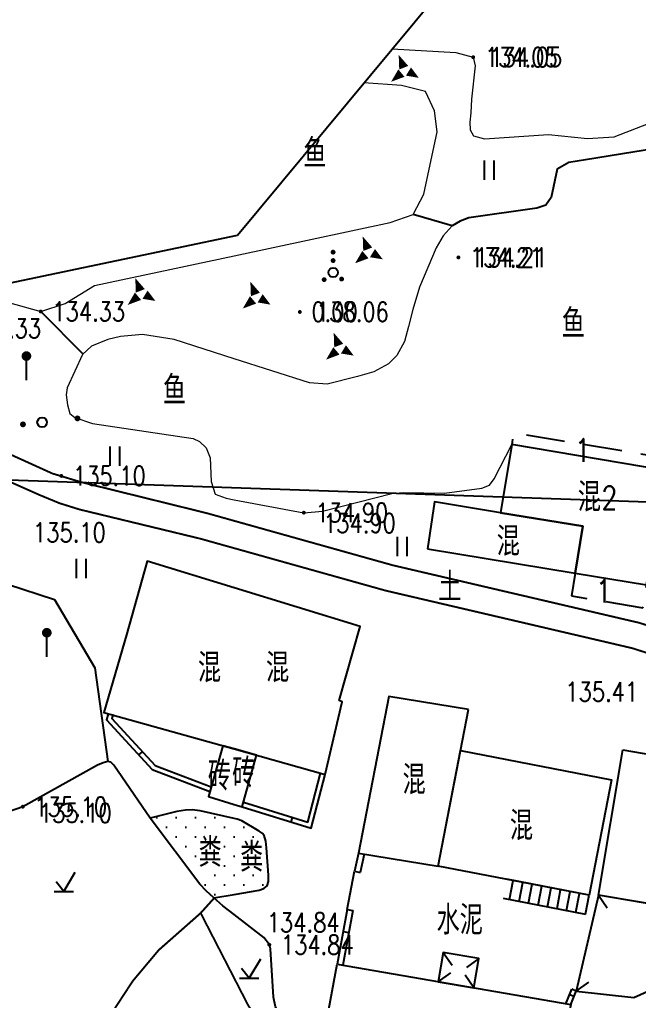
# Model space of a CAD drawing. Extents: x 529262 to 576451, y 2694391 to 2717535.
# Drawn here: x 567353.9 to 567385.9, y 2709620.1 to 2709670.9 of the extents above; entities that cross this region are included whole.
import ezdxf
from ezdxf.enums import TextEntityAlignment as Align
from ezdxf.xclip import XClip

# ---------------------------------------------------------------- set-up
doc = ezdxf.new("R2010")
doc.units = 0
doc.header["$XCLIPFRAME"] = 0
doc.linetypes.add('X2', pattern=[10, 8, -2])
doc.linetypes.add('X5', pattern=[3, 2, -1])
for name, color, linetype in [('DLDW', 8, 'Continuous'), ('DLSS', 4, 'Continuous'), ('DMTZ', 8, 'Continuous'), ('GCD', 8, 'Continuous'), ('JMD', 8, 'Continuous'), ('PP-COM', 7, 'Continuous'), ('RD-中线', 40, 'Continuous'), ('RD-红线', 7, 'Continuous'), ('ZBTZ', 8, 'Continuous'), ('ZJ', 7, 'Continuous')]:
    doc.layers.add(name, color=color, linetype=linetype)
doc.layers.add('SXSS', color=5, linetype='Continuous', lineweight=0)
doc.styles.add('HZ', font='rs.shx', dxfattribs={"width": 0.8, "bigfont": 'hztxt.shx'})
doc.linetypes.add('10421', pattern='A,2,[150,AAA.SHX,S=0.5,R=0,X=0,Y=0.5],1e-11', length=2)
doc.linetypes.add('10422', pattern='A,0.75,[150,AAA.SHX,S=0.5,R=0,X=0,Y=0.5],1.5,[177,AAA.SHX,S=1,R=0,X=0,Y=0.4],0.75', length=3)
doc.linetypes.add('1161', pattern='A,0,[149,AAA.SHX,S=0.15,R=0,X=0,Y=0],-1.6', length=1.6)
pattern_1 = [(0, (114.99765, 2.56804), (0.5, 0.5), [0, -1]), (0, (115.49765, 3.06804), (0.5, 0.5), [0, -1])]

# ---------------------------------------------------------------- blocks, each defined once
blk = doc.blocks.new('A$C19FD0107')
at = {"layer": 'RD-中线', "color": 8, "linetype": 'Continuous', "flags": 128}
for points in [[(-4490.734, 14139.438, 0), (-4490.29, 14139.417)], [(-3818.251, 14086.168, 0), (-3817.74, 14086.169)]]:
    blk.add_lwpolyline(points, format="xyb", dxfattribs=at)
at = {"layer": 'RD-红线', "color": 8, "linetype": 'Continuous', "flags": 128}
blk.add_lwpolyline([(-3455.572, 15234.505), (-3487.051, 15240.801, 0.040764), (-3611.555, 15255.299), (-3713.858, 15258.824)], format="xyb", dxfattribs=at)
blk = doc.blocks.new('GC200')
at = {"linetype": 'Continuous', "const_width": 0.2, "flags": 128}
blk.add_lwpolyline([(-0.1, 0, 1), (0.1, 0, 1)], format="xyb", close=True, dxfattribs=at)
blk = doc.blocks.new('gc121')
at = {"color": 8}
for p, q in [((-0.5, -1), (-0.5, 1)), ((0.5, -1), (0.5, 1))]:
    blk.add_line(p, q, dxfattribs=at)
blk = doc.blocks.new('gc123')
at = {"color": 8}
for p, q in [((0, 0), (1.2, 2)), ((-1, 0), (1, 0)), ((0, 0), (-0.8, 1))]:
    blk.add_line(p, q, dxfattribs=at)
blk = doc.blocks.new('gc165')
at = {"color": 8}
blk.add_line((0, 0), (0, 2), dxfattribs=at)
at = {"color": 8, "const_width": 0.5}
blk.add_lwpolyline([(-0.25, 2.5, 1), (0.25, 2.5, 1)], format="xyb", close=True, dxfattribs=at)
blk = doc.blocks.new('gc253')
at = {"color": 8, "const_width": 0.3}
blk.add_lwpolyline([(-0.15, 0, 1), (0.15, 0, 1)], format="xyb", close=True, dxfattribs=at)
blk = doc.blocks.new('gc170')
at = {"color": 8, "linetype": 'Continuous'}
blk.add_circle((0, 0), 0.5, dxfattribs=at)
blk = doc.blocks.new('gc087')
at = {"color": 8}
for points in [[(-0.62, 1.71, 0, 1, 0), (-0.1, 0.39, 1, 1, 0)], [(-1.41, -1.07, 0, 1, 0), (-0.34, -0.17, 1, 1, 0)], [(0.39, -0.01, 1, 0, 0), (1.46, -0.66, 1, 0, 0)]]:
    blk.add_lwpolyline(points, format="xyseb", dxfattribs=at)
blk = doc.blocks.new('gc160')
at = {"color": 8, "const_width": 0.25}
for points in [[(1.58, 3.35, 1), (1.83, 3.35, 1)], [(1.58, 2.48, 1), (1.83, 2.48, 1)], [(0.65, 0.5, 1), (0.9, 0.5, 1)], [(2.46, 0.56, 1), (2.71, 0.56, 1)]]:
    blk.add_lwpolyline(points, format="xyb", close=True, dxfattribs=at)
at = {"color": 8}
blk.add_circle((1.71, 1.24), 0.5, dxfattribs=at)

msp = doc.modelspace()

# ---------------------------------------------------------------- hatches: boundary and pattern name
at = {"layer": 'DLDW', "linetype": 'Continuous'}
h = msp.add_hatch(dxfattribs=at)
h.set_pattern_fill('1061', color=256, scale=0.5, style=0)
h.set_pattern_definition(pattern_1)
edge = h.paths.add_edge_path()
edge.add_line((567363.945, 2709625.403), (567366.303, 2709625.798))
edge.add_line((567366.303, 2709625.798), (567366.55, 2709625.887))
edge.add_line((567366.55, 2709625.887), (567366.712, 2709626.026))
edge.add_line((567366.712, 2709626.026), (567366.784, 2709626.252))
edge.add_line((567366.784, 2709626.252), (567366.791, 2709626.584))
edge.add_line((567366.791, 2709626.584), (567366.685, 2709627.989))
edge.add_line((567366.685, 2709627.989), (567366.649, 2709628.335))
edge.add_line((567366.649, 2709628.335), (567366.565, 2709628.633))
edge.add_line((567366.565, 2709628.633), (567366.458, 2709628.76))
edge.add_line((567366.458, 2709628.76), (567366.307, 2709628.864))
edge.add_line((567366.307, 2709628.864), (567365.407, 2709629.394))
edge.add_line((567365.407, 2709629.394), (567365.159, 2709629.486))
edge.add_line((567365.159, 2709629.486), (567363.248, 2709629.912))
edge.add_line((567363.248, 2709629.912), (567362.833, 2709629.962))
edge.add_line((567362.833, 2709629.962), (567362.484, 2709629.94))
edge.add_line((567362.484, 2709629.94), (567362.043, 2709629.878))
edge.add_line((567362.043, 2709629.878), (567360.651, 2709629.532))
h = msp.add_hatch(dxfattribs=at)
h.set_pattern_fill('1061', color=256, scale=0.5, style=0)
h.set_pattern_definition(pattern_1)
edge = h.paths.add_edge_path()
edge.add_line((567363.945, 2709625.403), (567366.303, 2709625.798))
edge.add_line((567366.303, 2709625.798), (567366.55, 2709625.887))
edge.add_line((567366.55, 2709625.887), (567366.712, 2709626.026))
edge.add_line((567366.712, 2709626.026), (567366.784, 2709626.252))
edge.add_line((567366.784, 2709626.252), (567366.791, 2709626.584))
edge.add_line((567366.791, 2709626.584), (567366.685, 2709627.989))
edge.add_line((567366.685, 2709627.989), (567366.649, 2709628.335))
edge.add_line((567366.649, 2709628.335), (567366.565, 2709628.633))
edge.add_line((567366.565, 2709628.633), (567366.458, 2709628.76))
edge.add_line((567366.458, 2709628.76), (567366.307, 2709628.864))
edge.add_line((567366.307, 2709628.864), (567365.407, 2709629.394))
edge.add_line((567365.407, 2709629.394), (567365.159, 2709629.486))
edge.add_line((567365.159, 2709629.486), (567363.248, 2709629.912))
edge.add_line((567363.248, 2709629.912), (567362.833, 2709629.962))
edge.add_line((567362.833, 2709629.962), (567362.484, 2709629.94))
edge.add_line((567362.484, 2709629.94), (567362.043, 2709629.878))
edge.add_line((567362.043, 2709629.878), (567360.651, 2709629.532))

# ---------------------------------------------------------------- linework, layer by layer
at = {"color": 8, "linetype": 'Continuous', "flags": 128}
msp.add_lwpolyline([(567209.956, 2709328.306), (567242.359, 2709376.873), (567237.386, 2709487.838), (567226.241, 2709566.338), (567250.471, 2709637.466), (567310.691, 2709648.291), (567365.176, 2709659.753), (567568.23, 2709904.38), (567652.452, 2709866.094), (567570.025, 2709683.533), (567490.632, 2709613.794), (567456.674, 2709542.126), (567415.71, 2709492.593), (567416.103, 2709370.575), (567398.267, 2709255.857), (567341.513, 2709220.051), (567319.6, 2709121.447), (567354.869, 2709007.157), (567377.977, 2708907.793), (567342.698, 2708646.362), (567189.906, 2708654.057), (567219.676, 2708986.987), (567146.446, 2709250.882)], dxfattribs=at)
at = {"layer": 'DLDW', "linetype": 'Continuous'}
for p, q in [((567364.998, 2709628.568), (567364.998, 2709628.568)), ((567364.998, 2709628.568), (567364.998, 2709628.568)), ((567364.998, 2709628.568), (567364.998, 2709628.568)), ((567364.998, 2709628.568), (567364.998, 2709628.568)), ((567365.498, 2709629.068), (567365.498, 2709629.068)), ((567365.498, 2709629.068), (567365.498, 2709629.068)), ((567365.498, 2709629.068), (567365.498, 2709629.068)), ((567365.498, 2709629.068), (567365.498, 2709629.068)), ((567365.998, 2709628.568), (567365.998, 2709628.568)), ((567365.998, 2709628.568), (567365.998, 2709628.568)), ((567365.998, 2709628.568), (567365.998, 2709628.568)), ((567365.998, 2709628.568), (567365.998, 2709628.568)), ((567365.498, 2709628.068), (567365.498, 2709628.068)), ((567365.498, 2709628.068), (567365.498, 2709628.068)), ((567365.498, 2709628.068), (567365.498, 2709628.068)), ((567365.498, 2709628.068), (567365.498, 2709628.068)), ((567366.498, 2709628.068), (567366.498, 2709628.068)), ((567366.498, 2709628.068), (567366.498, 2709628.068)), ((567366.498, 2709628.068), (567366.498, 2709628.068)), ((567366.498, 2709628.068), (567366.498, 2709628.068)), ((567364.998, 2709627.568), (567364.998, 2709627.568)), ((567364.998, 2709627.568), (567364.998, 2709627.568)), ((567364.998, 2709627.568), (567364.998, 2709627.568)), ((567364.998, 2709627.568), (567364.998, 2709627.568)), ((567365.998, 2709627.568), (567365.998, 2709627.568)), ((567365.998, 2709627.568), (567365.998, 2709627.568)), ((567365.998, 2709627.568), (567365.998, 2709627.568)), ((567365.998, 2709627.568), (567365.998, 2709627.568)), ((567365.498, 2709627.068), (567365.498, 2709627.068)), ((567365.498, 2709627.068), (567365.498, 2709627.068)), ((567365.498, 2709627.068), (567365.498, 2709627.068)), ((567365.498, 2709627.068), (567365.498, 2709627.068)), ((567366.498, 2709627.068), (567366.498, 2709627.068)), ((567366.498, 2709627.068), (567366.498, 2709627.068)), ((567366.498, 2709627.068), (567366.498, 2709627.068)), ((567366.498, 2709627.068), (567366.498, 2709627.068)), ((567364.998, 2709626.568), (567364.998, 2709626.568)), ((567364.998, 2709626.568), (567364.998, 2709626.568)), ((567364.998, 2709626.568), (567364.998, 2709626.568)), ((567364.998, 2709626.568), (567364.998, 2709626.568)), ((567365.998, 2709626.568), (567365.998, 2709626.568)), ((567365.998, 2709626.568), (567365.998, 2709626.568)), ((567365.998, 2709626.568), (567365.998, 2709626.568)), ((567365.998, 2709626.568), (567365.998, 2709626.568)), ((567365.498, 2709626.068), (567365.498, 2709626.068)), ((567365.498, 2709626.068), (567365.498, 2709626.068)), ((567365.498, 2709626.068), (567365.498, 2709626.068)), ((567365.498, 2709626.068), (567365.498, 2709626.068)), ((567366.498, 2709626.068), (567366.498, 2709626.068)), ((567366.498, 2709626.068), (567366.498, 2709626.068)), ((567366.498, 2709626.068), (567366.498, 2709626.068)), ((567366.498, 2709626.068), (567366.498, 2709626.068)), ((567364.998, 2709625.568), (567364.998, 2709625.568)), ((567364.998, 2709625.568), (567364.998, 2709625.568)), ((567364.998, 2709625.568), (567364.998, 2709625.568)), ((567364.998, 2709625.568), (567364.998, 2709625.568))]:
    msp.add_line(p, q, dxfattribs=at)
at = {"layer": 'DLDW', "linetype": 'Continuous', "elevation": 135.107, "flags": 128}
for points in [[(567364.998, 2709629.522), (567363.248, 2709629.912), (567362.833, 2709629.962), (567362.484, 2709629.94), (567362.043, 2709629.878), (567360.651, 2709629.532)], [(567364.998, 2709629.522), (567363.248, 2709629.912), (567362.833, 2709629.962), (567362.484, 2709629.94), (567362.043, 2709629.878), (567360.651, 2709629.532)], [(567364.998, 2709625.579), (567366.303, 2709625.798), (567366.55, 2709625.887), (567366.712, 2709626.026), (567366.784, 2709626.252), (567366.791, 2709626.584), (567366.685, 2709627.989), (567366.649, 2709628.335), (567366.565, 2709628.633), (567366.458, 2709628.76), (567366.307, 2709628.864), (567365.407, 2709629.394), (567365.159, 2709629.486), (567364.998, 2709629.522)], [(567364.998, 2709625.579), (567366.303, 2709625.798), (567366.55, 2709625.887), (567366.712, 2709626.026), (567366.784, 2709626.252), (567366.791, 2709626.584), (567366.685, 2709627.989), (567366.649, 2709628.335), (567366.565, 2709628.633), (567366.458, 2709628.76), (567366.307, 2709628.864), (567365.407, 2709629.394), (567365.159, 2709629.486), (567364.998, 2709629.522)], [(567363.945, 2709625.403), (567364.998, 2709625.579)], [(567363.945, 2709625.403), (567364.998, 2709625.579)]]:
    msp.add_lwpolyline(points, dxfattribs=at)
at = {"layer": 'DLSS', "linetype": 'X2', "const_width": 0.1, "flags": 128}
for points in [[(567338.82, 2709654.208), (567342.116, 2709653.402), (567342.662, 2709653.21), (567343.276, 2709652.984), (567355.592, 2709647.394), (567356.403, 2709647.151), (567357.056, 2709646.953), (567363.601, 2709645.336), (567364.998, 2709644.944)], [(567338.82, 2709654.208), (567342.116, 2709653.402), (567342.662, 2709653.21), (567343.276, 2709652.984), (567355.592, 2709647.394), (567356.403, 2709647.151), (567357.056, 2709646.953), (567363.601, 2709645.336), (567364.998, 2709644.944)], [(567364.998, 2709644.944), (567373.213, 2709642.641)], [(567364.998, 2709644.944), (567373.213, 2709642.641)]]:
    msp.add_lwpolyline(points, dxfattribs=at)
at = {"layer": 'DLSS', "linetype": 'Continuous', "const_width": 0.1, "flags": 128}
for points in [[(567335.72, 2709653.556), (567341.738, 2709652.081), (567342.219, 2709651.914), (567342.69, 2709651.714), (567354.937, 2709646.278), (567355.957, 2709645.856), (567356.997, 2709645.531), (567363.249, 2709644.017), (567364.998, 2709643.527)], [(567335.72, 2709653.556), (567341.738, 2709652.081), (567342.219, 2709651.914), (567342.69, 2709651.714), (567354.937, 2709646.278), (567355.957, 2709645.856), (567356.997, 2709645.531), (567363.249, 2709644.017), (567364.998, 2709643.527)], [(567364.998, 2709643.527), (567372.844, 2709641.327)], [(567364.998, 2709643.527), (567372.844, 2709641.327)]]:
    msp.add_lwpolyline(points, dxfattribs=at)
at = {"layer": 'DLSS', "linetype": 'X2', "const_width": 0.1, "elevation": 135.154, "flags": 128}
msp.add_lwpolyline([(567373.213, 2709642.641), (567385.991, 2709639.655), (567388.403, 2709638.88), (567391.203, 2709637.071), (567394.735, 2709635.478), (567400.347, 2709631.882), (567406.21, 2709628.842)], dxfattribs=at)
msp.add_lwpolyline([(567373.213, 2709642.641), (567385.991, 2709639.655), (567388.403, 2709638.88), (567391.203, 2709637.071), (567394.735, 2709635.478), (567400.347, 2709631.882), (567406.21, 2709628.842)], dxfattribs=at)
at = {"layer": 'DLSS', "linetype": 'Continuous', "const_width": 0.1, "elevation": 135.154, "flags": 128}
msp.add_lwpolyline([(567372.844, 2709641.327), (567385.627, 2709638.34), (567387.815, 2709637.637), (567390.549, 2709635.87), (567394.116, 2709634.261), (567399.632, 2709630.49), (567405.384, 2709627.564)], dxfattribs=at)
msp.add_lwpolyline([(567372.844, 2709641.327), (567385.627, 2709638.34), (567387.815, 2709637.637), (567390.549, 2709635.87), (567394.116, 2709634.261), (567399.632, 2709630.49), (567405.384, 2709627.564)], dxfattribs=at)
at = {"layer": 'DMTZ', "linetype": '10422', "flags": 128}
for points, elevation in [([(567392.447, 2709664.899), (567392.344, 2709664.971), (567392.114, 2709664.969), (567388.108, 2709664.453), (567383.201, 2709663.65), (567382.342, 2709663.513), (567381.743, 2709663.161), (567381.419, 2709661.701), (567381.154, 2709661.3), (567380.678, 2709661.143), (567377.156, 2709660.64), (567376.705, 2709660.474), (567376.289, 2709660.24)], 134.188), ([(567392.447, 2709664.899), (567392.344, 2709664.971), (567392.114, 2709664.969), (567388.108, 2709664.453), (567383.201, 2709663.65), (567382.342, 2709663.513), (567381.743, 2709663.161), (567381.419, 2709661.701), (567381.154, 2709661.3), (567380.678, 2709661.143), (567377.156, 2709660.64), (567376.705, 2709660.474), (567376.289, 2709660.24)], 134.188), ([(567364.998, 2709624.541), (567364.424, 2709624.982), (567363.945, 2709625.403), (567363.562, 2709625.761), (567363.226, 2709626.114), (567360.651, 2709629.532), (567358.766, 2709632.273), (567358.623, 2709632.434), (567358.459, 2709632.464)], 135.135), ([(567364.998, 2709624.541), (567364.424, 2709624.982), (567363.945, 2709625.403), (567363.562, 2709625.761), (567363.226, 2709626.114), (567360.651, 2709629.532), (567358.766, 2709632.273), (567358.623, 2709632.434), (567358.459, 2709632.464)], 135.135), ([(567366.827, 2709622.971), (567366.546, 2709623.349), (567364.998, 2709624.541)], 135.135), ([(567366.827, 2709622.971), (567366.546, 2709623.349), (567364.998, 2709624.541)], 135.135)]:
    msp.add_lwpolyline(points, dxfattribs=dict(at, elevation=elevation))
at = {"layer": 'DMTZ', "linetype": '10421', "flags": 128}
msp.add_lwpolyline([(567358.459, 2709632.464), (567358.212, 2709632.401), (567357.926, 2709632.278), (567354.056, 2709630.125), (567352.975, 2709629.737), (567351.89, 2709629.586), (567350.837, 2709629.702), (567348.101, 2709630.487), (567347.371, 2709630.526), (567347.014, 2709630.468), (567346.653, 2709630.291)], dxfattribs=at)
msp.add_lwpolyline([(567358.459, 2709632.464), (567358.212, 2709632.401), (567357.926, 2709632.278), (567354.056, 2709630.125), (567352.975, 2709629.737), (567351.89, 2709629.586), (567350.837, 2709629.702), (567348.101, 2709630.487), (567347.371, 2709630.526), (567347.014, 2709630.468), (567346.653, 2709630.291)], dxfattribs=at)
at = {"layer": 'DMTZ', "linetype": '10421', "elevation": 134.835, "flags": 128}
msp.add_lwpolyline([(567392.374, 2709623.641), (567389.999, 2709621.053), (567389.751, 2709620.883), (567387.326, 2709620.019), (567387.006, 2709619.859), (567386.834, 2709619.609), (567385.461, 2709616.514), (567385.23, 2709616.196), (567385.019, 2709616.012), (567379.992, 2709613.174), (567379.641, 2709613.061), (567379.2, 2709613.062), (567376.79, 2709613.511), (567376.463, 2709613.53), (567375.606, 2709613.493), (567373.546, 2709613.376), (567373.292, 2709613.398), (567373.055, 2709613.461), (567372.751, 2709613.63), (567371.703, 2709614.412), (567371.075, 2709615.064), (567370.924, 2709615.23), (567367.8, 2709618.742), (567367.51, 2709619.074), (567367.149, 2709619.755), (567367.046, 2709620.256), (567366.89, 2709622.764), (567366.827, 2709622.971)], dxfattribs=at)
msp.add_lwpolyline([(567392.374, 2709623.641), (567389.999, 2709621.053), (567389.751, 2709620.883), (567387.326, 2709620.019), (567387.006, 2709619.859), (567386.834, 2709619.609), (567385.461, 2709616.514), (567385.23, 2709616.196), (567385.019, 2709616.012), (567379.992, 2709613.174), (567379.641, 2709613.061), (567379.2, 2709613.062), (567376.79, 2709613.511), (567376.463, 2709613.53), (567375.606, 2709613.493), (567373.546, 2709613.376), (567373.292, 2709613.398), (567373.055, 2709613.461), (567372.751, 2709613.63), (567371.703, 2709614.412), (567371.075, 2709615.064), (567370.924, 2709615.23), (567367.8, 2709618.742), (567367.51, 2709619.074), (567367.149, 2709619.755), (567367.046, 2709620.256), (567366.89, 2709622.764), (567366.827, 2709622.971)], dxfattribs=at)
at = {"layer": 'JMD', "linetype": 'Continuous'}
for p, q in [((567358.486, 2709634.946), (567358.727, 2709634.879)), ((567358.486, 2709634.946), (567358.727, 2709634.879)), ((567360.066, 2709632.807), (567360.251, 2709632.976)), ((567360.066, 2709632.807), (567360.251, 2709632.976)), ((567367.95, 2709629.336), (567368.024, 2709629.574)), ((567367.95, 2709629.336), (567368.024, 2709629.574)), ((567371.235, 2709626.786), (567371.527, 2709626.72)), ((567371.235, 2709626.786), (567371.527, 2709626.72)), ((567383.389, 2709625.538), (567379.128, 2709626.361)), ((567383.389, 2709625.538), (567379.128, 2709626.361)), ((567379.272, 2709625.314), (567379.462, 2709626.296)), ((567379.272, 2709625.314), (567379.462, 2709626.296)), ((567379.763, 2709625.219), (567379.952, 2709626.201)), ((567379.763, 2709625.219), (567379.952, 2709626.201)), ((567380.254, 2709625.125), (567380.443, 2709626.107)), ((567380.254, 2709625.125), (567380.443, 2709626.107)), ((567380.745, 2709625.03), (567380.934, 2709626.012)), ((567380.745, 2709625.03), (567380.934, 2709626.012)), ((567381.236, 2709624.935), (567381.425, 2709625.917)), ((567381.236, 2709624.935), (567381.425, 2709625.917)), ((567381.727, 2709624.841), (567381.916, 2709625.822)), ((567381.727, 2709624.841), (567381.916, 2709625.822)), ((567382.218, 2709624.746), (567382.407, 2709625.728)), ((567382.218, 2709624.746), (567382.407, 2709625.728)), ((567382.709, 2709624.651), (567382.898, 2709625.633)), ((567382.709, 2709624.651), (567382.898, 2709625.633)), ((567383.2, 2709624.556), (567383.389, 2709625.538)), ((567383.2, 2709624.556), (567383.389, 2709625.538)), ((567383.878, 2709625.542), (567384.321, 2709624.876)), ((567383.878, 2709625.542), (567384.321, 2709624.876)), ((567378.938, 2709625.379), (567383.2, 2709624.556)), ((567378.938, 2709625.379), (567383.2, 2709624.556)), ((567370.855, 2709624.79), (567371.15, 2709624.737)), ((567370.855, 2709624.79), (567371.15, 2709624.737)), ((567370.651, 2709623.657, 135.619), (567370.947, 2709623.604, 135.619)), ((567370.651, 2709623.657, 135.619), (567370.947, 2709623.604, 135.619)), ((567375.838, 2709622.569), (567376.299, 2709621.915)), ((567375.838, 2709622.569), (567376.299, 2709621.915)), ((567377.686, 2709622.249), (567377.032, 2709621.788)), ((567377.686, 2709622.249), (567377.032, 2709621.788)), ((567375.576, 2709621.053), (567376.23, 2709621.514)), ((567375.576, 2709621.053), (567376.23, 2709621.514)), ((567377.423, 2709620.733), (567376.962, 2709621.387)), ((567377.423, 2709620.733), (567376.962, 2709621.387)), ((567382.727, 2709620.563), (567383.379, 2709621.026)), ((567382.727, 2709620.563), (567383.379, 2709621.026)), ((567382.727, 2709620.563), (567382.496, 2709620.66)), ((567382.727, 2709620.563), (567382.496, 2709620.66)), ((567382.61, 2709620.284), (567382.379, 2709620.38)), ((567382.61, 2709620.284), (567382.379, 2709620.38))]:
    msp.add_line(p, q, dxfattribs=at)
at = {"layer": 'JMD', "linetype": 'X5', "flags": 128}
for points, elevation in [([(567387.351, 2709647.559), (567387.42, 2709648.179), (567379.476, 2709649.492), (567379.379, 2709648.904)], 135.578), ([(567387.351, 2709647.559), (567387.42, 2709648.179), (567379.476, 2709649.492), (567379.379, 2709648.904)], 135.578), ([(567382.669, 2709642.234), (567382.474, 2709641.052), (567386.174, 2709640.441), (567386.37, 2709641.623)], 135.407), ([(567382.669, 2709642.234), (567382.474, 2709641.052), (567386.174, 2709640.441), (567386.37, 2709641.623)], 135.407)]:
    msp.add_lwpolyline(points, dxfattribs=dict(at, elevation=elevation))
at = {"layer": 'JMD', "linetype": 'Continuous', "elevation": 135.407, "flags": 128}
for points in [[(567386.37, 2709641.623), (567387.351, 2709647.559), (567379.379, 2709648.904), (567378.794, 2709645.365), (567383.07, 2709644.659), (567382.669, 2709642.234)], [(567386.37, 2709641.623), (567387.351, 2709647.559), (567379.379, 2709648.904), (567378.794, 2709645.365), (567383.07, 2709644.659), (567382.669, 2709642.234)], [(567375.02, 2709643.498), (567382.669, 2709642.234), (567383.07, 2709644.659), (567378.794, 2709645.365), (567375.382, 2709645.929)], [(567375.02, 2709643.498), (567382.669, 2709642.234), (567383.07, 2709644.659), (567378.794, 2709645.365), (567375.382, 2709645.929)]]:
    msp.add_lwpolyline(points, close=True, dxfattribs=at)
at = {"layer": 'JMD', "linetype": 'Continuous', "flags": 128}
for points in [[(567364.998, 2709641.47), (567360.502, 2709642.856), (567359.426, 2709639.029), (567358.247, 2709635.013), (567364.998, 2709633.124)], [(567364.998, 2709641.47), (567360.502, 2709642.856), (567359.426, 2709639.029), (567358.247, 2709635.013), (567364.998, 2709633.124)], [(567364.998, 2709633.124), (567369.72, 2709631.802), (567370.591, 2709635.566), (567370.447, 2709635.632), (567371.523, 2709639.459), (567364.998, 2709641.47)], [(567364.998, 2709633.124), (567369.72, 2709631.802), (567370.591, 2709635.566), (567370.447, 2709635.632), (567371.523, 2709639.459), (567364.998, 2709641.47)], [(567358.486, 2709634.946), (567358.399, 2709634.633), (567360.762, 2709632.046), (567363.751, 2709630.919)], [(567358.486, 2709634.946), (567358.399, 2709634.633), (567360.762, 2709632.046), (567363.751, 2709630.919)], [(567358.727, 2709634.879), (567358.677, 2709634.699), (567360.906, 2709632.259), (567363.819, 2709631.16)], [(567358.727, 2709634.879), (567358.677, 2709634.699), (567360.906, 2709632.259), (567363.819, 2709631.16)], [(567365.415, 2709630.12), (567368.999, 2709629.011), (567369.72, 2709631.802)], [(567365.415, 2709630.12), (567368.999, 2709629.011), (567369.72, 2709631.802)], [(567365.482, 2709630.361), (567368.822, 2709629.327), (567369.479, 2709631.869)], [(567365.482, 2709630.361), (567368.822, 2709629.327), (567369.479, 2709631.869)], [(567382.182, 2709619.909), (567382.496, 2709620.66)], [(567382.182, 2709619.909), (567382.496, 2709620.66)], [(567382.435, 2709619.865), (567382.727, 2709620.563)], [(567382.435, 2709619.865), (567382.727, 2709620.563)]]:
    msp.add_lwpolyline(points, dxfattribs=at)
for points in [[(567377.14, 2709635.157), (567373.011, 2709635.829), (567371.446, 2709627.718), (567375.575, 2709627.046)], [(567377.14, 2709635.157), (567373.011, 2709635.829), (567371.446, 2709627.718), (567375.575, 2709627.046)], [(567375.575, 2709627.046), (567376.729, 2709633.03), (567384.544, 2709631.522), (567383.389, 2709625.538)], [(567375.575, 2709627.046), (567376.729, 2709633.03), (567384.544, 2709631.522), (567383.389, 2709625.538)], [(567385.131, 2709633.064), (567393.041, 2709631.716), (567391.788, 2709624.194), (567383.878, 2709625.542)], [(567385.131, 2709633.064), (567393.041, 2709631.716), (567391.788, 2709624.194), (567383.878, 2709625.542)], [(567389.721, 2709624.547), (567383.878, 2709625.542), (567382.727, 2709620.563), (567385.711, 2709620.232), (567389.259, 2709621.834)], [(567389.721, 2709624.547), (567383.878, 2709625.542), (567382.727, 2709620.563), (567385.711, 2709620.232), (567389.259, 2709621.834)], [(567377.423, 2709620.733), (567377.686, 2709622.249), (567375.838, 2709622.569), (567375.576, 2709621.053)], [(567377.423, 2709620.733), (567377.686, 2709622.249), (567375.838, 2709622.569), (567375.576, 2709621.053)], [(567370.347, 2709621.958), (567382.435, 2709619.865), (567381.566, 2709615.202), (567369.555, 2709617.765)], [(567370.347, 2709621.958), (567382.435, 2709619.865), (567381.566, 2709615.202), (567369.555, 2709617.765)]]:
    msp.add_lwpolyline(points, close=True, dxfattribs=at)
for points, elevation in [([(567364.998, 2709633.124), (567364.414, 2709633.287), (567363.676, 2709630.65), (567364.998, 2709630.247)], 135.421), ([(567364.998, 2709633.124), (567364.414, 2709633.287), (567363.676, 2709630.65), (567364.998, 2709630.247)], 135.421), ([(567364.998, 2709630.247), (567365.415, 2709630.12), (567366.164, 2709632.797), (567364.998, 2709633.124)], 135.421), ([(567364.998, 2709630.247), (567365.415, 2709630.12), (567366.164, 2709632.797), (567364.998, 2709633.124)], 135.421), ([(567371.446, 2709627.718), (567371.235, 2709626.786)], 135.684), ([(567371.446, 2709627.718), (567371.235, 2709626.786)], 135.684), ([(567371.742, 2709627.67), (567371.527, 2709626.72)], 135.684), ([(567371.742, 2709627.67), (567371.527, 2709626.72)], 135.684), ([(567370.855, 2709624.79), (567370.347, 2709621.958)], 135.619), ([(567370.855, 2709624.79), (567370.347, 2709621.958)], 135.619), ([(567371.15, 2709624.737), (567370.642, 2709621.905)], 135.619), ([(567371.15, 2709624.737), (567370.642, 2709621.905)], 135.619)]:
    msp.add_lwpolyline(points, dxfattribs=dict(at, elevation=elevation))
at = {"layer": 'SXSS', "color": 8, "linetype": '10421', "flags": 128}
for points, elevation in [([(567373.186, 2709669.403), (567376.492, 2709669.224), (567377.388, 2709668.97), (567377.492, 2709668.527), (567377.303, 2709666.79), (567377.268, 2709666.089), (567377.22, 2709665.609), (567377.226, 2709665.21), (567377.407, 2709664.901), (567377.965, 2709664.742), (567381.285, 2709664.966), (567383.305, 2709664.765), (567384.679, 2709664.852), (567387.616, 2709665.978), (567395.392, 2709668.162), (567403.071, 2709667.433), (567403.148, 2709668.083)], 133.781), ([(567373.186, 2709669.403), (567376.492, 2709669.224), (567377.388, 2709668.97), (567377.492, 2709668.527), (567377.303, 2709666.79), (567377.268, 2709666.089), (567377.22, 2709665.609), (567377.226, 2709665.21), (567377.407, 2709664.901), (567377.965, 2709664.742), (567381.285, 2709664.966), (567383.305, 2709664.765), (567384.679, 2709664.852), (567387.616, 2709665.978), (567395.392, 2709668.162), (567403.071, 2709667.433), (567403.148, 2709668.083)], 133.781), ([(567364.998, 2709658.679), (567373.084, 2709660.399), (567374.27, 2709660.821), (567374.833, 2709661.871), (567375.524, 2709665.102), (567375.374, 2709666.184), (567374.918, 2709667.196), (567373.674, 2709667.512), (567371.722, 2709667.639)], 134.235), ([(567364.998, 2709658.679), (567373.084, 2709660.399), (567374.27, 2709660.821), (567374.833, 2709661.871), (567375.524, 2709665.102), (567375.374, 2709666.184), (567374.918, 2709667.196), (567373.674, 2709667.512), (567371.722, 2709667.639)], 134.235), ([(567376.289, 2709660.24), (567375.823, 2709659.71), (567375.462, 2709659.089), (567374.607, 2709657.053), (567374.264, 2709655.894), (567374.029, 2709655.014), (567373.822, 2709654.235), (567373.427, 2709653.504), (567373.006, 2709653.072), (567372.234, 2709652.67), (567371.386, 2709652.422), (567369.83, 2709652.033), (567368.901, 2709652.088)], 133.86), ([(567376.289, 2709660.24), (567375.823, 2709659.71), (567375.462, 2709659.089), (567374.607, 2709657.053), (567374.264, 2709655.894), (567374.029, 2709655.014), (567373.822, 2709654.235), (567373.427, 2709653.504), (567373.006, 2709653.072), (567372.234, 2709652.67), (567371.386, 2709652.422), (567369.83, 2709652.033), (567368.901, 2709652.088)], 133.86), ([(567351.822, 2709656.943), (567353.26, 2709656.273), (567354.989, 2709655.791), (567356.254, 2709656.205), (567357.779, 2709657.143), (567364.998, 2709658.679)], 134.235), ([(567351.822, 2709656.943), (567353.26, 2709656.273), (567354.989, 2709655.791), (567356.254, 2709656.205), (567357.779, 2709657.143), (567364.998, 2709658.679)], 134.235)]:
    msp.add_lwpolyline(points, dxfattribs=dict(at, elevation=elevation))
for points in [[(567364.998, 2709653.343), (567361.902, 2709654.339), (567360.259, 2709654.597), (567359.121, 2709654.502), (567358.461, 2709654.337), (567357.608, 2709653.997), (567357.15, 2709653.571), (567356.351, 2709651.837), (567356.297, 2709651.471), (567356.366, 2709650.946), (567356.49, 2709650.51), (567356.745, 2709650.3), (567357.663, 2709649.995), (567362.882, 2709649.217), (567363.214, 2709649.061), (567363.548, 2709648.725), (567363.762, 2709648.215), (567363.82, 2709646.982), (567364.023, 2709646.32), (567364.595, 2709646.11), (567364.998, 2709646.036)], [(567364.998, 2709653.343), (567361.902, 2709654.339), (567360.259, 2709654.597), (567359.121, 2709654.502), (567358.461, 2709654.337), (567357.608, 2709653.997), (567357.15, 2709653.571), (567356.351, 2709651.837), (567356.297, 2709651.471), (567356.366, 2709650.946), (567356.49, 2709650.51), (567356.745, 2709650.3), (567357.663, 2709649.995), (567362.882, 2709649.217), (567363.214, 2709649.061), (567363.548, 2709648.725), (567363.762, 2709648.215), (567363.82, 2709646.982), (567364.023, 2709646.32), (567364.595, 2709646.11), (567364.998, 2709646.036)], [(567368.901, 2709652.088), (567364.998, 2709653.343)], [(567368.901, 2709652.088), (567364.998, 2709653.343)], [(567364.998, 2709646.036), (567368.615, 2709645.365), (567369.576, 2709645.44), (567373.167, 2709646.356), (567373.756, 2709646.416), (567375.898, 2709646.375), (567377.829, 2709646.642), (567378.224, 2709646.782), (567378.478, 2709647.116), (567379.379, 2709648.904)], [(567364.998, 2709646.036), (567368.615, 2709645.365), (567369.576, 2709645.44), (567373.167, 2709646.356), (567373.756, 2709646.416), (567375.898, 2709646.375), (567377.829, 2709646.642), (567378.224, 2709646.782), (567378.478, 2709647.116), (567379.379, 2709648.904)]]:
    msp.add_lwpolyline(points, dxfattribs=at)
at = {"layer": 'ZBTZ', "linetype": '1161', "flags": 128}
for points, elevation in [([(567376.289, 2709660.24), (567374.27, 2709660.821)], 133.86), ([(567376.289, 2709660.24), (567374.27, 2709660.821)], 133.86), ([(567354.989, 2709655.791), (567357.181, 2709653.585)], 134.326), ([(567354.989, 2709655.791), (567357.181, 2709653.585)], 134.326), ([(567347.465, 2709630.722), (567349.781, 2709636.959), (567353.261, 2709641.66), (567355.707, 2709640.872), (567357.783, 2709637.33), (567358.459, 2709632.464)], 134.873), ([(567347.465, 2709630.722), (567349.781, 2709636.959), (567353.261, 2709641.66), (567355.707, 2709640.872), (567357.783, 2709637.33), (567358.459, 2709632.464)], 134.873), ([(567370.855, 2709624.79), (567371.235, 2709626.786)], 135.619), ([(567370.855, 2709624.79), (567371.235, 2709626.786)], 135.619)]:
    msp.add_lwpolyline(points, dxfattribs=dict(at, elevation=elevation))
at = {"layer": 'ZBTZ', "linetype": 'Continuous', "const_width": 0.1, "flags": 128}
for points, elevation in [([(567363.965, 2709625.384), (567363.271, 2709624.612), (567361.097, 2709622.693), (567359.754, 2709621.09), (567358.812, 2709619.65), (567358.019, 2709617.943), (567357.56, 2709616.442), (567357.405, 2709615.27), (567357.452, 2709611.937), (567357.97, 2709610.096), (567358.78, 2709608.376), (567359.989, 2709606.572), (567360.95, 2709604.895), (567361.733, 2709603.822), (567362.511, 2709602.888), (567363.434, 2709601.952), (567364.905, 2709600.871), (567364.998, 2709600.826)], 134.445), ([(567363.965, 2709625.384), (567363.271, 2709624.612), (567361.097, 2709622.693), (567359.754, 2709621.09), (567358.812, 2709619.65), (567358.019, 2709617.943), (567357.56, 2709616.442), (567357.405, 2709615.27), (567357.452, 2709611.937), (567357.97, 2709610.096), (567358.78, 2709608.376), (567359.989, 2709606.572), (567360.95, 2709604.895), (567361.733, 2709603.822), (567362.511, 2709602.888), (567363.434, 2709601.952), (567364.905, 2709600.871), (567364.998, 2709600.826)], 134.445), ([(567364.998, 2709621.255), (567363.271, 2709624.612)], 134.287), ([(567364.998, 2709621.255), (567363.271, 2709624.612)], 134.287), ([(567373.851, 2709608.319), (567373.678, 2709608.845), (567373.379, 2709609.253), (567369.548, 2709614.244), (567365.746, 2709619.801), (567364.998, 2709621.255)], 134.287), ([(567373.851, 2709608.319), (567373.678, 2709608.845), (567373.379, 2709609.253), (567369.548, 2709614.244), (567365.746, 2709619.801), (567364.998, 2709621.255)], 134.287)]:
    msp.add_lwpolyline(points, dxfattribs=dict(at, elevation=elevation))

# ---------------------------------------------------------------- block references
at = {"layer": 'DMTZ', "linetype": 'Continuous', "xscale": 0.5, "yscale": 0.5}
for p in [(567373.838, 2709668.233), (567373.838, 2709668.233), (567371.974, 2709658.825), (567371.974, 2709658.825), (567360.195, 2709656.667), (567360.195, 2709656.667), (567366.155, 2709656.479), (567366.155, 2709656.479), (567370.471, 2709653.833), (567370.471, 2709653.833)]:
    msp.add_blockref('gc087', p, dxfattribs=at)
at = {"layer": 'GCD', "linetype": 'Continuous'}
ref = msp.add_blockref('GC200', (567377.388, 2709668.97, 134.045), dxfattribs=dict(at, xscale=0.5, yscale=0.5, zscale=0.5))
ref.add_attrib('height', '134.05', dxfattribs={"linetype": 'Continuous', "height": 1, "style": 'HZ', "width": 0.8}).set_placement((567377.988, 2709668.97, 134.045), align=Align.MIDDLE_LEFT)
at = {"layer": 'GCD', "linetype": 'Continuous', "xscale": 0.5, "yscale": 0.5, "zscale": 0.5}
for p in [(567377.388, 2709668.97, 134.045), (567376.62, 2709658.595, 134.21), (567354.989, 2709655.791, 134.326), (567368.407, 2709655.769), (567356.052, 2709647.269, 135.097), (567368.615, 2709645.365, 134.902), (567354.056, 2709630.125, 135.101), (567366.827, 2709622.971, 134.835)]:
    msp.add_blockref('GC200', p, dxfattribs=at)
at = {"layer": 'GCD', "linetype": 'Continuous'}
ref = msp.add_blockref('GC200', (567376.62, 2709658.595, 134.21), dxfattribs=dict(at, xscale=0.5, yscale=0.5, zscale=0.5))
ref.add_attrib('height', '134.21', dxfattribs={"linetype": 'Continuous', "height": 1, "style": 'HZ', "width": 0.8}).set_placement((567377.22, 2709658.595, 134.21), align=Align.MIDDLE_LEFT)
ref = msp.add_blockref('GC200', (567354.989, 2709655.791, 134.326), dxfattribs=dict(at, xscale=0.5, yscale=0.5, zscale=0.5))
ref.add_attrib('height', '134.33', dxfattribs={"linetype": 'Continuous', "height": 1, "style": 'HZ', "width": 0.8}).set_placement((567355.589, 2709655.791, 134.326), align=Align.MIDDLE_LEFT)
ref = msp.add_blockref('GC200', (567368.407, 2709655.769), dxfattribs=dict(at, xscale=0.5, yscale=0.5, zscale=0.5))
ref.add_attrib('height', '0.00', dxfattribs={"linetype": 'Continuous', "height": 1, "style": 'HZ', "width": 0.8}).set_placement((567369.007, 2709655.769), align=Align.MIDDLE_LEFT)
ref = msp.add_blockref('GC200', (567356.052, 2709647.269, 135.097), dxfattribs=dict(at, xscale=0.5, yscale=0.5, zscale=0.5))
ref.add_attrib('height', '135.10', dxfattribs={"linetype": 'Continuous', "height": 1, "style": 'HZ', "width": 0.8}).set_placement((567356.652, 2709647.269, 135.097), align=Align.MIDDLE_LEFT)
ref = msp.add_blockref('GC200', (567368.615, 2709645.365, 134.902), dxfattribs=dict(at, xscale=0.5, yscale=0.5, zscale=0.5))
ref.add_attrib('height', '134.90', dxfattribs={"linetype": 'Continuous', "height": 1, "style": 'HZ', "width": 0.8}).set_placement((567369.215, 2709645.365, 134.902), align=Align.MIDDLE_LEFT)
ref = msp.add_blockref('GC200', (567354.056, 2709630.125, 135.101), dxfattribs=dict(at, xscale=0.5, yscale=0.5, zscale=0.5))
ref.add_attrib('height', '135.10', dxfattribs={"linetype": 'Continuous', "height": 1, "style": 'HZ', "width": 0.8}).set_placement((567354.656, 2709630.125, 135.101), align=Align.MIDDLE_LEFT)
ref = msp.add_blockref('GC200', (567366.827, 2709622.971, 134.835), dxfattribs=dict(at, xscale=0.5, yscale=0.5, zscale=0.5))
ref.add_attrib('height', '134.84', dxfattribs={"linetype": 'Continuous', "height": 1, "style": 'HZ', "width": 0.8}).set_placement((567367.427, 2709622.971, 134.835), align=Align.MIDDLE_LEFT)
at = {"layer": 'JMD', "linetype": 'Continuous', "xscale": 0.5000000000329078, "yscale": 0.5000000000329078, "rotation": 6.269578836475025}
for name, p in [('gc253', (567354.066, 2709649.942)), ('gc253', (567354.066, 2709649.942)), ('gc170', (567355.06, 2709650.051)), ('gc170', (567355.06, 2709650.051)), ('gc253', (567356.889, 2709650.252)), ('gc253', (567356.889, 2709650.252))]:
    msp.add_blockref(name, p, dxfattribs=at)
at = {"layer": 'PP-COM'}
ref = msp.add_blockref('A$C19FD0107', (570997.993, 2694390.603), dxfattribs=at)
XClip(ref).set_block_clipping_path([(-9366.4383134884, 14428.6043910822), (-3328.4480743363, 17452.7484863754)])
at = {"layer": 'ZBTZ', "linetype": 'Continuous', "xscale": 0.5, "yscale": 0.5}
for name, p in [('gc121', (567378.217, 2709663.117)), ('gc121', (567378.217, 2709663.117)), ('gc160', (567369.278, 2709657.193)), ('gc160', (567369.278, 2709657.193)), ('gc165', (567354.245, 2709652.231)), ('gc165', (567354.245, 2709652.231)), ('gc121', (567358.827, 2709648.3)), ('gc121', (567358.827, 2709648.3)), ('gc121', (567373.713, 2709643.613)), ('gc121', (567373.713, 2709643.613)), ('gc121', (567357.085, 2709642.475)), ('gc121', (567357.085, 2709642.475)), ('gc165', (567355.302, 2709637.893)), ('gc165', (567355.302, 2709637.893)), ('gc123', (567356.178, 2709625.734)), ('gc123', (567356.178, 2709625.734)), ('gc123', (567365.782, 2709621.234)), ('gc123', (567365.782, 2709621.234))]:
    msp.add_blockref(name, p, dxfattribs=at)

# ---------------------------------------------------------------- texts
at = {"layer": 'DMTZ', "linetype": 'Continuous', "style": 'HZ', "width": 0.8}
msp.add_text('水泥', height=1.5, dxfattribs=at).set_placement((567376.689, 2709624.326), align=Align.MIDDLE)
msp.add_text('水泥', height=1.5, dxfattribs=at).set_placement((567376.689, 2709624.326), align=Align.MIDDLE)
at = {"layer": 'GCD', "linetype": 'Continuous', "style": 'HZ', "width": 0.8}
for s, p in [('134.05', (567380.113, 2709668.97)), ('134.21', (567379.345, 2709658.595)), ('138.06', (567371.132, 2709655.769, -135.059)), ('134.33', (567353.124, 2709654.918)), ('135.10', (567356.473, 2709644.336)), ('134.90', (567371.495, 2709644.816)), ('135.41', (567384.044, 2709636.083, 135.389)), ('135.10', (567356.781, 2709629.799)), ('134.84', (567368.58, 2709624.122))]:
    msp.add_text(s, height=1, dxfattribs=at).set_placement(p, align=Align.MIDDLE)
at = {"layer": 'JMD', "linetype": 'Continuous', "style": 'HZ', "width": 0.8}
for s, height, p in [('1', 1.2, (567383.469, 2709648.596)), ('1', 1.2, (567383.469, 2709648.596)), ('混', 1.5, (567384.002, 2709646.173)), ('混', 1.5, (567384.002, 2709646.173)), ('2', 1.2, (567384.853, 2709646.134)), ('2', 1.2, (567384.853, 2709646.134)), ('混', 1.5, (567379.802, 2709643.88)), ('混', 1.5, (567379.802, 2709643.88)), ('1', 1.2, (567384.555, 2709641.305)), ('1', 1.2, (567384.555, 2709641.305)), ('混', 1.5, (567364.326, 2709637.326)), ('混', 1.5, (567364.326, 2709637.326)), ('混', 1.5, (567367.853, 2709637.33)), ('混', 1.5, (567367.853, 2709637.33)), ('砖', 1.5, (567366.101, 2709631.878)), ('砖', 1.5, (567366.101, 2709631.878)), ('砖', 1.5, (567364.841, 2709631.716)), ('砖', 1.5, (567364.841, 2709631.716)), ('混', 1.5, (567374.925, 2709631.518)), ('混', 1.5, (567374.925, 2709631.518)), ('混', 1.5, (567380.485, 2709629.144)), ('混', 1.5, (567380.485, 2709629.144))]:
    msp.add_text(s, height=height, dxfattribs=at).set_placement(p, align=Align.MIDDLE_RIGHT)
at = {"layer": 'SXSS', "color": 8, "linetype": 'Continuous', "style": 'HZ', "width": 0.8}
for p in [(567369.188, 2709664.063), (567369.188, 2709664.063), (567382.572, 2709655.244), (567382.572, 2709655.244), (567361.914, 2709651.786), (567361.914, 2709651.786)]:
    msp.add_text('鱼', height=1.5, dxfattribs=at).set_placement(p, align=Align.MIDDLE)
at = {"layer": 'ZJ', "color": 8, "linetype": 'Continuous', "style": 'HZ', "width": 0.8}
for s, p in [('土', (567376.177, 2709641.577)), ('土', (567376.177, 2709641.577)), ('粪', (567363.761, 2709627.832)), ('粪', (567363.761, 2709627.832)), ('粪', (567365.912, 2709627.583)), ('粪', (567365.912, 2709627.583))]:
    msp.add_text(s, height=1.5, dxfattribs=at).set_placement(p, align=Align.MIDDLE)

doc.saveas('drawing.dxf')
